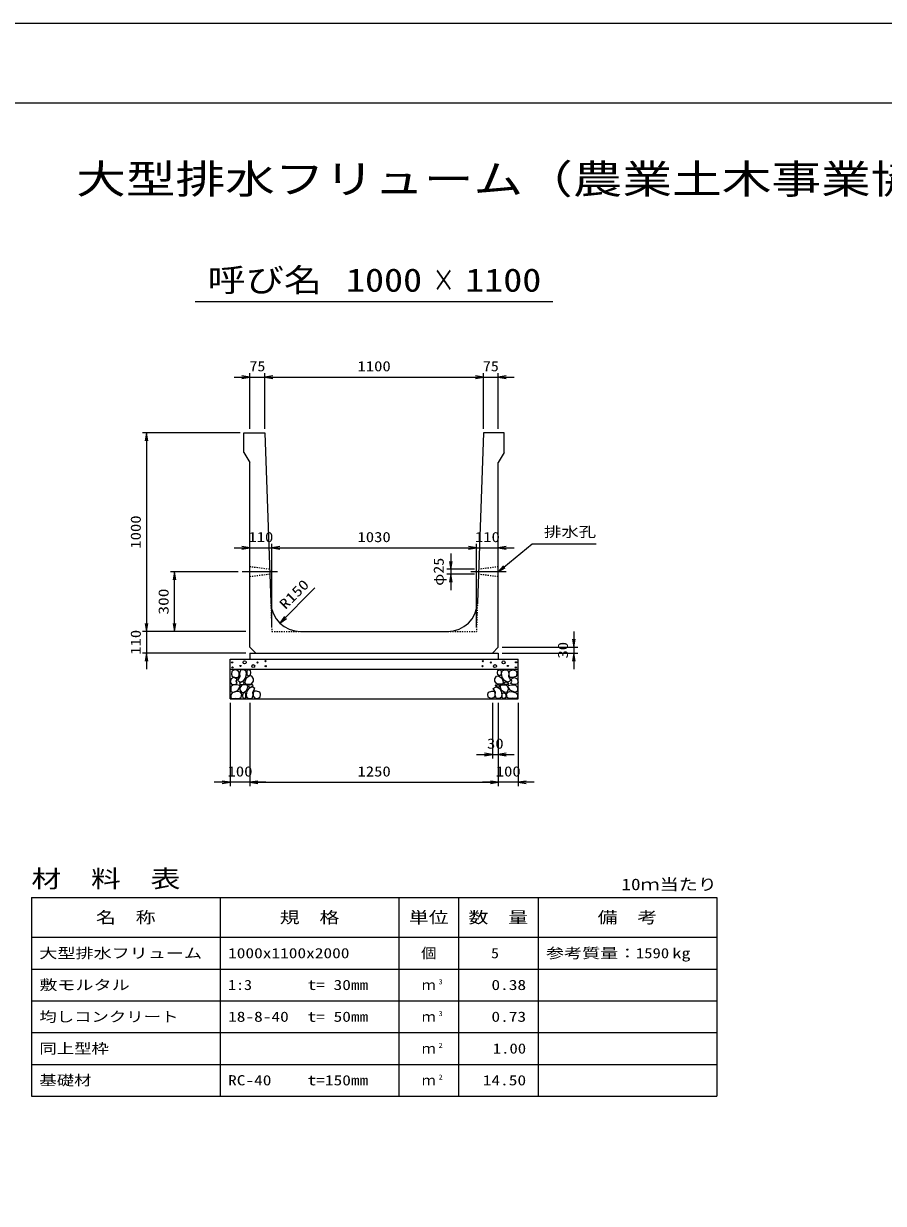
# Model space of a CAD drawing. Units: millimetres at full size. Extents: x 0 to 16820, y 0 to 11880.
# Drawn here: x 5646 to 9973, y 5940 to 11880 of the extents above; entities that cross this region are included whole.
import ezdxf
from ezdxf.enums import TextEntityAlignment as Align

# ---------------------------------------------------------------- set-up
doc = ezdxf.new("R2010")
doc.units = ezdxf.units.MM
doc.linetypes.add('CHAIN', pattern=[18.5, 12, -1.5, 3.5, -1.5])
doc.linetypes.add('DASHED_SPACED', pattern=[12, 6, -6])
for name, color, linetype, lineweight in [('0_2', 7, 'Continuous', 25), ('D-BMK', 2, 'CHAIN', 25), ('D-DCR-HCHn', 4, 'Continuous', 9), ('D-MTR-FRAM', 7, 'Continuous', 25), ('D-MTR-LINE', 7, 'Continuous', 25), ('D-STR-DIM', 7, 'Continuous', 25), ('D-STR-STRn', 1, 'Continuous', 25), ('D-TTL', 2, 'Continuous', 25), ('D-TTL-TXT', 7, 'Continuous', 25)]:
    doc.layers.add(name, color=color, linetype=linetype, lineweight=lineweight)
doc.layers.add('D-MTR', color=7, linetype='Continuous')
doc.layers.add('D-MTR-TXT', color=7, linetype='Continuous')
doc.styles.add('ＭＳ ゴシック', font='')
doc.styles.get('ＭＳ ゴシック').set_extended_font_data('MS Gothic')

# ---------------------------------------------------------------- blocks, each defined once
blk = doc.blocks.new('open_arrow')
at = {"color": 0, "linetype": 'Continuous', "lineweight": -2}
blk.add_lwpolyline([(7.5, 1.25), (0, 0), (7.5, -1.25)], dxfattribs=at)

msp = doc.modelspace()

# ---------------------------------------------------------------- linework, layer by layer
at = {"layer": '0_2'}
msp.add_lwpolyline([(8035, 9120), (8205, 9260), (8245, 9260), (8527.944, 9260)], dxfattribs=at)
at = {"layer": 'D-BMK'}
for p, q in [((6924.5, 9120), (6745, 9120)), ((8075, 9120), (7895.5, 9120))]:
    msp.add_line(p, q, dxfattribs=at)
at = {"layer": 'D-DCR-HCHn'}
for points in [[(6723.399, 8623.696), (6707.796, 8627.163), (6693.928, 8620.228), (6692.194, 8604.626), (6695.661, 8592.491), (6712.997, 8587.29), (6725.132, 8587.29), (6730.333, 8595.958), (6730.333, 8615.028)], [(6737.267, 8625.429), (6732.067, 8609.827), (6733.8, 8592.491), (6721.665, 8573.421), (6737.267, 8564.753), (6754.603, 8573.421), (6765.005, 8587.29), (6768.472, 8609.827), (6765.005, 8621.962), (6754.603, 8627.163)], [(6770.206, 8621.962), (6770.206, 8601.159), (6778.874, 8595.958), (6787.542, 8601.159), (6789.275, 8613.294), (6787.542, 8623.696), (6775.407, 8627.163)], [(8049.794, 8621.962), (8049.794, 8601.159), (8041.126, 8595.958), (8032.458, 8601.159), (8030.725, 8613.294), (8032.458, 8623.696), (8044.593, 8627.163)], [(8082.733, 8625.429), (8087.933, 8609.827), (8086.2, 8592.491), (8098.335, 8573.421), (8082.733, 8564.753), (8065.397, 8573.421), (8054.995, 8587.29), (8051.528, 8609.827), (8054.995, 8621.962), (8065.397, 8627.163)], [(8096.601, 8623.696), (8112.204, 8627.163), (8126.072, 8620.228), (8127.806, 8604.626), (8124.339, 8592.491), (8107.003, 8587.29), (8094.868, 8587.29), (8089.667, 8595.958), (8089.667, 8615.028)], [(6690.46, 8580.356), (6685.26, 8564.753), (6692.194, 8554.352), (6709.53, 8552.618), (6721.366, 8557.699), (6716.464, 8569.954), (6719.932, 8576.889), (6712.997, 8583.823), (6702.596, 8587.29)], [(6740.735, 8564.753), (6732.067, 8557.819), (6735.534, 8552.618), (6747.669, 8552.618), (6752.87, 8554.352), (6756.337, 8561.286), (6751.136, 8566.487)], [(6766.739, 8583.823), (6758.071, 8563.02), (6765.005, 8554.352), (6785.808, 8554.352), (6794.476, 8557.819), (6803.144, 8569.954), (6803.144, 8580.356), (6794.476, 8594.224), (6784.074, 8595.958)], [(8053.261, 8583.823), (8061.929, 8563.02), (8054.995, 8554.352), (8034.192, 8554.352), (8025.524, 8557.819), (8016.856, 8569.954), (8016.856, 8580.356), (8025.524, 8594.224), (8035.926, 8595.958)], [(8079.265, 8564.753), (8087.933, 8557.819), (8084.466, 8552.618), (8072.331, 8552.618), (8067.13, 8554.352), (8063.663, 8561.286), (8068.864, 8566.487)], [(8129.54, 8580.356), (8134.74, 8564.753), (8127.806, 8554.352), (8110.47, 8552.618), (8098.634, 8557.699), (8103.536, 8569.954), (8100.068, 8576.889), (8107.003, 8583.823), (8117.404, 8587.29)], [(6723.366, 8522.757), (6736.208, 8542.019), (6734.603, 8546.834), (6716.946, 8551.65), (6700.894, 8550.045), (6689.658, 8540.414), (6688.052, 8529.177), (6689.658, 8517.941), (6702.499, 8514.731)], [(6729.787, 8482.627), (6741.023, 8487.443), (6744.234, 8503.494), (6737.813, 8514.731), (6726.577, 8517.941), (6712.13, 8516.336), (6696.078, 8509.915), (6688.052, 8500.284), (6688.052, 8489.048), (6692.868, 8482.627), (6712.13, 8484.232)], [(6768.311, 8522.757), (6776.337, 8542.019), (6769.916, 8550.045), (6750.654, 8550.045), (6742.628, 8546.834), (6734.603, 8535.598), (6734.603, 8525.967), (6742.628, 8513.125), (6752.259, 8511.52)], [(6765.101, 8487.443), (6765.101, 8506.705), (6757.075, 8511.52), (6749.049, 8506.705), (6747.444, 8495.469), (6749.049, 8485.837), (6760.285, 8482.627)], [(6795.599, 8484.232), (6800.415, 8498.679), (6798.81, 8514.731), (6810.046, 8532.388), (6795.599, 8540.414), (6779.548, 8532.388), (6769.916, 8519.546), (6766.706, 8498.679), (6769.916, 8487.443), (6779.548, 8482.627)], [(6792.389, 8540.414), (6800.415, 8546.834), (6797.204, 8551.65), (6785.968, 8551.65), (6781.153, 8550.045), (6777.942, 8543.624), (6782.758, 8538.808)], [(6808.441, 8485.837), (6822.887, 8482.627), (6835.729, 8489.048), (6837.334, 8503.494), (6834.124, 8514.731), (6818.072, 8519.546), (6806.836, 8519.546), (6802.02, 8511.52), (6802.02, 8493.863)], [(8011.559, 8485.837), (7997.113, 8482.627), (7984.271, 8489.048), (7982.666, 8503.494), (7985.876, 8514.731), (8001.928, 8519.546), (8013.164, 8519.546), (8017.98, 8511.52), (8017.98, 8493.863)], [(8024.401, 8484.232), (8019.585, 8498.679), (8021.19, 8514.731), (8009.954, 8532.388), (8024.401, 8540.414), (8040.452, 8532.388), (8050.084, 8519.546), (8053.294, 8498.679), (8050.084, 8487.443), (8040.452, 8482.627)], [(8027.611, 8540.414), (8019.585, 8546.834), (8022.796, 8551.65), (8034.032, 8551.65), (8038.847, 8550.045), (8042.058, 8543.624), (8037.242, 8538.808)], [(8051.689, 8522.757), (8043.663, 8542.019), (8050.084, 8550.045), (8069.346, 8550.045), (8077.372, 8546.834), (8085.397, 8535.598), (8085.397, 8525.967), (8077.372, 8513.125), (8067.741, 8511.52)], [(8054.899, 8487.443), (8054.899, 8506.705), (8062.925, 8511.52), (8070.951, 8506.705), (8072.556, 8495.469), (8070.951, 8485.837), (8059.715, 8482.627)], [(8090.213, 8482.627), (8078.977, 8487.443), (8075.766, 8503.494), (8082.187, 8514.731), (8093.423, 8517.941), (8107.87, 8516.336), (8123.922, 8509.915), (8131.948, 8500.284), (8131.948, 8489.048), (8127.132, 8482.627), (8107.87, 8484.232)], [(8096.634, 8522.757), (8083.792, 8542.019), (8085.397, 8546.834), (8103.054, 8551.65), (8119.106, 8550.045), (8130.342, 8540.414), (8131.948, 8529.177), (8130.342, 8517.941), (8117.501, 8514.731)]]:
    msp.add_lwpolyline(points, close=True, dxfattribs=at)
for centre, radius in [((6863.131, 8670.006), 3), ((7956.869, 8670.006), 3), ((6695.727, 8663.955), 3), ((6696.869, 8638.91), 3), ((6737.292, 8645.752), 3), ((6758.336, 8663.955), 7.5), ((6801.664, 8644.961), 7.5), ((6822.708, 8663.164), 3), ((6864.273, 8644.961), 3), ((7955.727, 8644.961), 3), ((7997.292, 8663.164), 3), ((8018.336, 8644.961), 7.5), ((8061.664, 8663.955), 7.5), ((8082.708, 8645.752), 3), ((8123.131, 8638.91), 3), ((8124.273, 8663.955), 3)]:
    msp.add_circle(centre, radius, dxfattribs=at)
at = {"layer": 'D-MTR-FRAM'}
for p, q in [((5685, 7480), (9135, 7480)), ((5685, 7480), (5685, 6480)), ((9135, 7480), (9135, 6480)), ((5685, 6480), (9135, 6480))]:
    msp.add_line(p, q, dxfattribs=at)
at = {"layer": 'D-MTR-LINE'}
for p, q in [((6635, 7480), (6635, 6480)), ((7535, 7480), (7535, 6480)), ((7835, 7480), (7835, 6480)), ((8235, 7480), (8235, 6480)), ((5685, 7280), (9135, 7280)), ((5685, 7120), (9135, 7120)), ((5685, 6960), (9135, 6960)), ((5685, 6800), (9135, 6800)), ((5685, 6640), (9135, 6640))]:
    msp.add_line(p, q, dxfattribs=at)
at = {"layer": 'D-STR-DIM'}
for p, q in [((6705, 10100), (6940, 10100)), ((6785, 9840), (6785, 10120)), ((6860, 9840), (6860, 10120)), ((6860, 9840), (6860, 10120)), ((6860, 10100), (7960, 10100)), ((7880, 10100), (8115, 10100)), ((7960, 9840), (7960, 10120)), ((7960, 9840), (7960, 10120)), ((8035, 9840), (8035, 10120)), ((6735, 9820), (6245, 9820)), ((6265, 9820), (6265, 8820)), ((6705, 9240), (6975, 9240)), ((6895, 8840), (6895, 9260)), ((6895, 8840), (6895, 9260)), ((6895, 9240), (7925, 9240)), ((7795.5, 9212.5), (7795.5, 9027.5)), ((7845, 9240), (8115, 9240)), ((7925, 8840), (7925, 9260)), ((7925, 8840), (7925, 9260)), ((6725, 9120), (6385, 9120)), ((6405, 8820), (6405, 9120)), ((7915.938, 9132.5), (7775.5, 9132.5)), ((7915.062, 9107.5), (7775.5, 9107.5)), ((6935.647, 8862.095), (7112.424, 9038.872)), ((6265, 8900), (6265, 8630)), ((6765, 8820), (6245, 8820)), ((6765, 8820), (6245, 8820)), ((6765, 8820), (6385, 8820)), ((8415, 8820), (8415, 8630)), ((8055, 8740), (8435, 8740)), ((6765, 8710), (6245, 8710)), ((8055, 8710), (8435, 8710)), ((6685, 8460), (6685, 8040)), ((6785, 8460), (6785, 8040)), ((6785, 8460), (6785, 8040)), ((8005, 8460), (8005, 8180)), ((8035, 8460), (8035, 8040)), ((8035, 8460), (8035, 8040)), ((8035, 8460), (8035, 8180)), ((8135, 8460), (8135, 8040)), ((7925, 8200), (8115, 8200)), ((6865, 8060), (6605, 8060)), ((6785, 8060), (8035, 8060)), ((8215, 8060), (7955, 8060))]:
    msp.add_line(p, q, dxfattribs=at)
at = {"layer": 'D-STR-STRn'}
for p, q in [((6755, 9820), (6860, 9820)), ((6755, 9720), (6755, 9820)), ((6860, 9820), (6889.934, 8964.753)), ((7960, 9820), (7930.066, 8964.753)), ((8065, 9820), (7960, 9820)), ((8065, 9720), (8065, 9820)), ((6755, 9720), (6785, 9670)), ((8065, 9720), (8035, 9670)), ((6785, 8740), (6785, 9670)), ((8035, 8740), (8035, 9670)), ((7039.842, 8820), (7780.158, 8820)), ((6785, 8740), (6815, 8710)), ((8035, 8740), (8005, 8710)), ((6685, 8480), (6685, 8680)), ((6685, 8680), (8135, 8680)), ((6785, 8710), (8035, 8710)), ((6785, 8710), (6785, 8680)), ((8035, 8710), (8035, 8680)), ((8135, 8480), (8135, 8680)), ((6685, 8630), (8135, 8630)), ((6685, 8480), (8135, 8480))]:
    msp.add_line(p, q, dxfattribs=at)
at = {"layer": 'D-STR-STRn', "color": 2, "linetype": 'DASHED_SPACED'}
for p, q in [((6884.062, 9132.5), (6785, 9145)), ((6884.938, 9107.5), (6785, 9095)), ((8035, 9095), (7935.062, 9107.5)), ((8035, 9145), (7935.938, 9132.5)), ((6889.934, 8964.753), (6895, 8820)), ((7930.066, 8964.753), (7925, 8820)), ((6895, 8820), (7039.842, 8820)), ((7780.158, 8820), (7925, 8820))]:
    msp.add_line(p, q, dxfattribs=at)
at = {"layer": 'D-STR-STRn'}
for centre, start, end in [((7039.842, 8970), 182.00453, 270), ((7780.158, 8970), 270, 357.99547)]:
    msp.add_arc(centre, 150, start, end, dxfattribs=at)
at = {"layer": 'D-TTL'}
for points in [[(0, 0), (16820, 0), (16820, 11880), (0, 11880)], [(400, 400), (16420, 400), (16420, 11480), (400, 11480)]]:
    msp.add_lwpolyline(points, close=True, dxfattribs=at)
at = {"layer": 'D-TTL-TXT'}
msp.add_line((6510, 10480), (8310, 10480), dxfattribs=at)

# ---------------------------------------------------------------- block references
at = {"layer": '0_2', "xscale": 5.33, "yscale": 5.33, "rotation": 39.5}
msp.add_blockref('open_arrow', (8035, 9120), dxfattribs=at)
at = {"layer": 'D-STR-DIM', "xscale": 5.33, "yscale": 5.33}
for p, rotation in [((6785, 10100), 180), ((7960, 10100), 180), ((7960, 10100), 180), ((6265, 9820), 270), ((6785, 9240), 180), ((7925, 9240), 180), ((7925, 9240), 180), ((7795.5, 9132.5), 90), ((6405, 9120), 270), ((7795.5, 9107.5), 270), ((6265, 8820), 90), ((6265, 8820), 90), ((6405, 8820), 90), ((6935.647, 8862.095), 45), ((8415, 8740), 90), ((6265, 8710), 270), ((8415, 8710), 270), ((8005, 8200), 180), ((6685, 8060), 180), ((8035, 8060), 180), ((8035, 8060), 180)]:
    msp.add_blockref('open_arrow', p, dxfattribs=dict(at, rotation=rotation))
for p in [(6860, 10100), (6860, 10100), (8035, 10100), (6895, 9240), (6895, 9240), (8035, 9240), (8035, 8200), (6785, 8060), (6785, 8060), (8135, 8060)]:
    msp.add_blockref('open_arrow', p, dxfattribs=at)

# ---------------------------------------------------------------- texts
at = {"layer": '0_2', "style": 'ＭＳ ゴシック', "width": 1.25}
msp.add_text('排水孔', height=51.32, dxfattribs=at).set_placement((8265, 9280), align=Align.BOTTOM_LEFT)
at = {"layer": 'D-MTR', "style": 'ＭＳ ゴシック', "width": 1.25}
msp.add_text('材\u3000料\u3000表', height=87.98, dxfattribs=at).set_placement((5685, 7504), align=Align.BOTTOM_LEFT)
at = {"layer": 'D-MTR', "style": 'ＭＳ ゴシック', "width": 1.2}
msp.add_text('10ｍ当たり', height=58.65, dxfattribs=at).set_placement((9135, 7499.333), align=Align.BOTTOM_RIGHT)
at = {"layer": 'D-MTR-TXT', "style": 'ＭＳ ゴシック'}
for s, height, width, p in [('名\u3000称', 58.65, 1.25, (6160, 7380)), ('規\u3000格', 58.65, 1.25, (7085, 7380)), ('単位', 58.65, 1.25, (7685, 7380)), ('数\u3000量', 58.65, 1.25, (8035, 7380)), ('備\u3000考', 58.65, 1.25, (8685, 7380)), ('個', 51.32, 1.1, (7685, 7200))]:
    msp.add_text(s, height=height, dxfattribs=dict(at, width=width)).set_placement(p, align=Align.MIDDLE_CENTER)
for s, width, p in [('大型排水フリューム', 1.3, (5725, 7200)), ('1000x1100x2000', 1.25, (6675, 7200)), ('参考質量：    kg', 1.3, (8275, 7200)), ('敷モルタル', 1.3, (5725, 7040)), ('1:3', 1.15, (6675, 7040)), ('t= 30mm', 1.25, (7075, 7040)), ('均しコンクリート', 1.25, (5725, 6880)), ('18-8-40', 1.25, (6675, 6880)), ('t= 50mm', 1.25, (7075, 6880)), ('同上型枠', 1.25, (5725, 6720)), ('基礎材', 1.25, (5725, 6560)), ('RC-40', 1.25, (6675, 6560)), ('t=150mm', 1.25, (7075, 6560))]:
    msp.add_text(s, height=51.32, dxfattribs=dict(at, width=width)).set_placement(p, align=Align.MIDDLE_LEFT)
for s, width, p in [('5', 1.15, (8038.553, 7200)), ('1590', 1.2, (8895, 7200)), ('0.38', 1.25, (8175, 7040)), ('0.73', 1.25, (8175, 6880)), ('1.00', 1.2, (8175, 6720)), ('14.50', 1.25, (8175, 6560))]:
    msp.add_text(s, height=51.32, dxfattribs=dict(at, width=width)).set_placement(p, align=Align.MIDDLE_RIGHT)
for p in [(7685, 7040), (7685, 6880), (7685, 6720), (7685, 6560)]:
    msp.add_text('ｍ', height=51.32, dxfattribs=at).set_placement(p, align=Align.MIDDLE_CENTER)
at = {"layer": 'D-MTR-TXT', "style": 'ＭＳ ゴシック', "width": 1.15}
for s, p in [('3', (7735, 7035.333)), ('3', (7735, 6875.333)), ('2', (7735, 6715.333)), ('2', (7735, 6555.333))]:
    msp.add_text(s, height=25.66, dxfattribs=at).set_placement(p, align=Align.BOTTOM_LEFT)
at = {"layer": 'D-STR-DIM', "style": 'ＭＳ ゴシック'}
for s, width, p in [('75', 1.15, (6822.5, 10155)), ('1100', 1.2, (7410, 10155)), ('75', 1.15, (7997.5, 10155)), ('110', 1.2, (6840, 9295)), ('1030', 1.2, (7410, 9295)), ('110', 1.2, (7980, 9295)), ('30', 1.2, (8020, 8255)), ('100', 1.2, (6735, 8115)), ('1250', 1.2, (7410, 8115)), ('100', 1.2, (8085, 8115))]:
    msp.add_text(s, height=51.32, dxfattribs=dict(at, width=width)).set_placement(p, align=Align.MIDDLE_CENTER)
for s, width, p in [('1000', 1.2, (6210, 9320)), ('φ25', 1.15, (7734.815, 9120)), ('300', 1.25, (6350, 8970)), ('110', 1.2, (6210, 8765)), ('30', 1.2, (8360, 8725))]:
    msp.add_text(s, height=51.32, rotation=90, dxfattribs=dict(at, width=width)).set_placement(p, align=Align.MIDDLE_CENTER)
at = {"layer": 'D-STR-DIM', "style": 'ＭＳ ゴシック', "width": 1.25}
msp.add_text('R150', height=51.32, rotation=45, dxfattribs=at).set_placement((6974.587, 8916.12), align=Align.BOTTOM_LEFT)
at = {"layer": 'D-TTL-TXT', "style": 'ＭＳ ゴシック'}
for s, height, width, p in [('大型排水フリューム（農業土木事業協会型）', 146.6, 1.25, (8410, 10980)), ('呼び名', 117.3, 1.2, (6860, 10495)), ('1000', 117.3, 1.2, (7460, 10495)), ('×', 117.3, 0.7, (7760, 10495)), ('1100', 117.3, 1.2, (8060, 10495))]:
    msp.add_text(s, height=height, dxfattribs=dict(at, width=width)).set_placement(p, align=Align.BOTTOM_CENTER)

doc.saveas('drawing.dxf')
